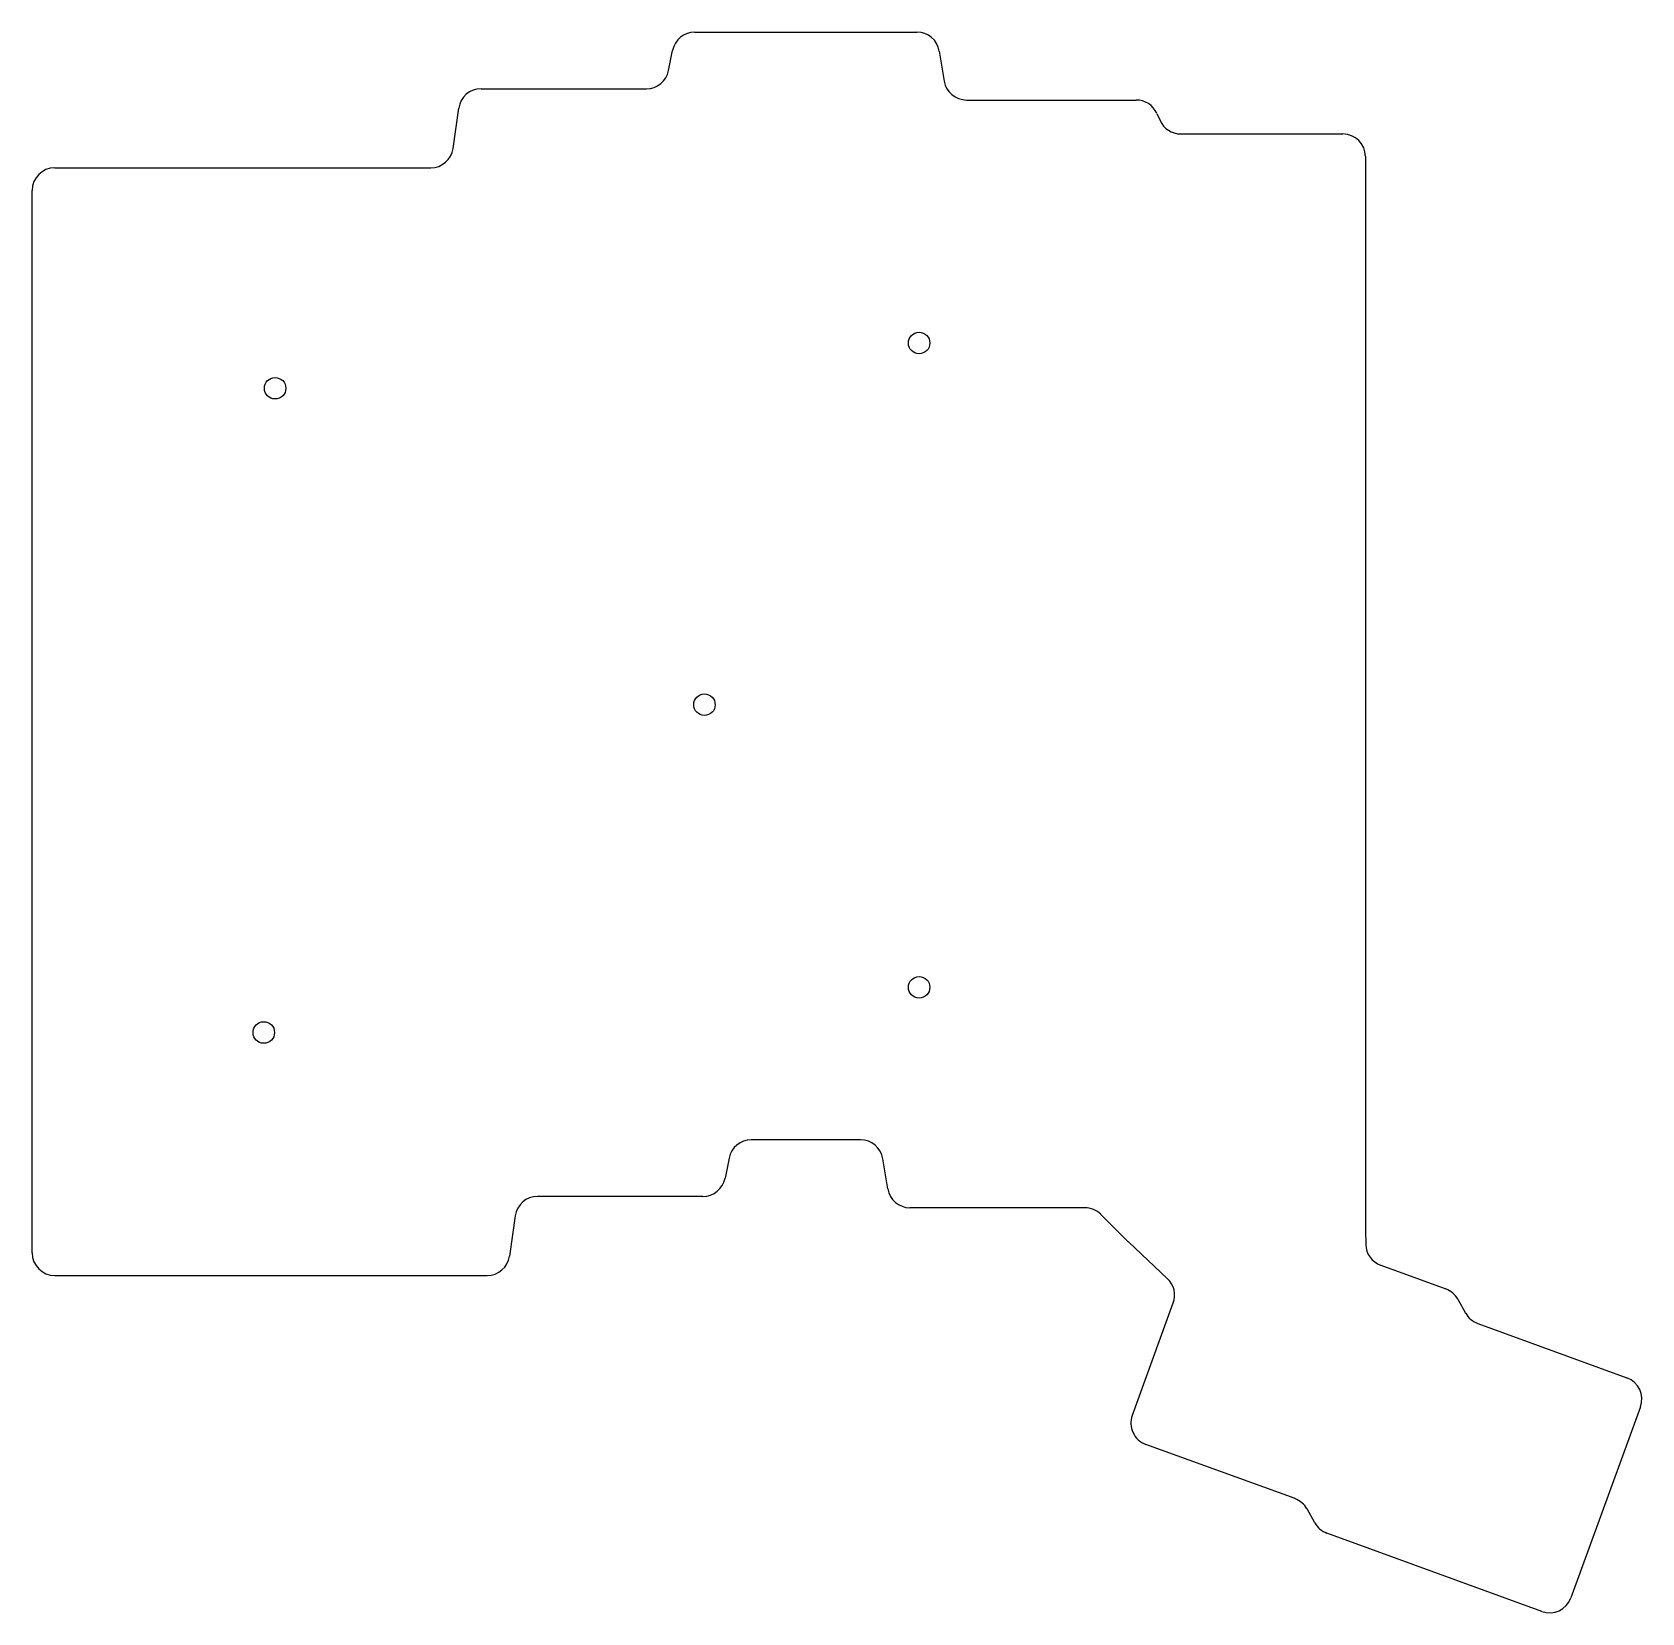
# Model space of a CAD drawing. Header units: millimetres. Extents: x -12 to 131, y -41 to 99.
import ezdxf

# ---------------------------------------------------------------- set-up
doc = ezdxf.new("R2010")
doc.units = ezdxf.units.MM

msp = doc.modelspace()

# ---------------------------------------------------------------- linework, layer by layer
for p, q in [((47.14, 99), (66.81, 99)), ((44.82, 95.61), (45.18, 97.39)), ((68.78, 97.33), (69.22, 94.67)), ((28.23, 94), (42.86, 94)), ((71.19, 93), (86.21, 93)), ((25.75, 88.72), (26.25, 92.28)), ((88.03, 91.82), (88.32, 91.18)), ((90.15, 90), (104.5, 90)), ((-9.5, 87), (23.77, 87)), ((106.5, 88), (106.5, -6.97)), ((-11.5, -9), (-11.5, 85)), ((61.81, 1), (52.14, 1)), ((50.18, -0.61), (49.82, -2.39)), ((64.22, -3.33), (63.78, -0.67)), ((47.86, -4), (33.23, -4)), ((81.67, -5), (66.19, -5)), ((85.48, -7.98), (83.09, -5.59)), ((31.25, -5.72), (30.75, -9.28)), ((106.5, -7.03), (106.53, -8.26)), ((88.98, -11.29), (85.52, -8.02)), ((-9.5, -11), (28.77, -11)), ((107.85, -10.09), (113.62, -12.19)), ((85.87, -23.37), (89.49, -13.43)), ((114.68, -13.1), (115.37, -14.33)), ((116.44, -15.24), (129.64, -20.05)), ((130.84, -22.61), (124.68, -39.52)), ((100.27, -30.74), (87.06, -25.94)), ((102.02, -32.89), (101.33, -31.65)), ((122.12, -40.72), (103.08, -33.79))]:
    msp.add_line(p, q)
for centre in [(67, 71.5), (10, 67.5), (48, 39.5), (67, 14.5), (9, 10.5)]:
    msp.add_circle(centre, 0.95)
for centre, start, end in [((47.14, 97), 90, 168.6901), ((66.81, 97), 9.4623, 90), ((42.86, 96), 270, 348.6901), ((71.19, 95), 189.4623, 270), ((28.23, 92), 90, 171.8699), ((86.21, 91), 24.2952, 90), ((90.15, 92), 204.2952, 270), ((104.5, 88), 0, 90), ((23.77, 89), 270, 351.8699), ((-9.5, 85), 90, 180), ((52.14, -1), 90, 168.6901), ((61.81, -1), 9.4623, 90), ((47.86, -2), 270, 348.6901), ((33.23, -6), 90, 171.8699), ((66.19, -3), 189.4623, 270), ((81.67, -7), 45, 90), ((108.5, -6.97), 180, 181.4452), ((86.89, -6.57), 225, 226.6183), ((108.53, -8.21), 181.4452, 250), ((-9.5, -9), 180, 270), ((28.77, -9), 270, 351.8699), ((87.61, -12.74), 340, 46.6183), ((112.94, -14.07), 29.1849, 70), ((117.12, -13.36), 209.1849, 250), ((128.96, -21.93), 340, 70), ((87.74, -24.06), 160, 250), ((99.58, -32.62), 29.1849, 70), ((103.77, -31.91), 209.1849, 250), ((122.8, -38.84), 250, 340)]:
    msp.add_arc(centre, 2, start, end)

doc.saveas('drawing.dxf')
